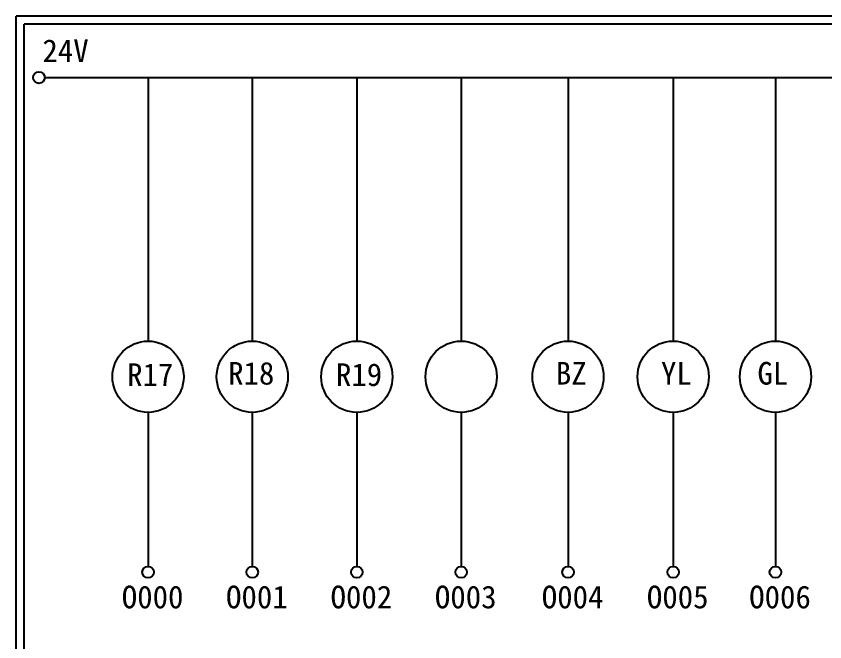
# Model space of a CAD drawing. Extents: x 889 to 1176, y 251 to 455.
# Drawn here: x 889.1 to 1017.5, y 355.8 to 455.2 of the extents above; entities that cross this region are included whole.
import ezdxf

# ---------------------------------------------------------------- set-up
doc = ezdxf.new("R2010")
doc.units = 0
doc.layers.add('圖框層', color=7, linetype='CONTINUOUS')
doc.layers.add('標尺寸層', color=3, linetype='CONTINUOUS')
doc.styles.add('STSL', font='kaiu.ttf')

msp = doc.modelspace()

# ---------------------------------------------------------------- linework, layer by layer
at = {"layer": '圖框層', "color": 7}
for p, q in [((1176.07, 455.16), (889.07, 455.16)), ((889.07, 251.2), (889.07, 455.16)), ((1174.82, 453.91), (890.32, 453.91)), ((890.32, 252.44), (890.32, 453.91))]:
    msp.add_line(p, q, dxfattribs=at)
at = {"layer": '標尺寸層', "color": 7}
for p, q in [((893.61, 445.42), (1171.21, 445.42)), ((910.02, 445.42), (910.02, 403.59)), ((926.58, 445.42), (926.58, 403.59)), ((943.19, 445.42), (943.19, 403.59)), ((959.76, 445.42), (959.76, 403.59)), ((976.74, 445.42), (976.74, 403.59)), ((993.44, 445.42), (993.44, 403.59)), ((1009.69, 445.42), (1009.69, 403.59)), ((910.02, 392.26), (910.02, 367.81)), ((926.58, 392.26), (926.58, 367.81)), ((943.19, 392.26), (943.19, 367.81)), ((959.76, 392.26), (959.76, 367.81)), ((976.74, 392.26), (976.74, 367.81)), ((993.44, 392.26), (993.44, 367.81)), ((1009.69, 392.26), (1009.69, 367.81))]:
    msp.add_line(p, q, dxfattribs=at)
for centre, radius in [((892.69, 445.42), 0.92), ((910.02, 397.92), 5.66), ((926.58, 397.92), 5.66), ((943.19, 397.92), 5.66), ((959.76, 397.92), 5.66), ((976.74, 397.92), 5.66), ((993.44, 397.92), 5.66), ((1009.69, 397.92), 5.66), ((910.02, 366.89), 0.92), ((926.58, 366.89), 0.92), ((943.19, 366.89), 0.92), ((959.76, 366.89), 0.92), ((976.74, 366.89), 0.92), ((993.44, 366.89), 0.92), ((1009.69, 366.89), 0.92)]:
    msp.add_circle(centre, radius, dxfattribs=at)

# ---------------------------------------------------------------- texts
at = {"layer": '圖框層', "color": 4, "style": 'STSL'}
for s, p in [('24V', (893.24, 447.88)), ('R17', (906.7, 396.45)), ('R18', (922.74, 396.67)), ('R19', (939.87, 396.45)), ('BZ', (974.81, 396.67)), ('YL', (991.51, 396.67)), ('GL', (1006.83, 396.67)), ('O000', (905.85, 361.15)), ('O001', (922.41, 361.15)), ('O002', (939.02, 361.15)), ('O003', (955.59, 361.15)), ('O004', (972.57, 361.15)), ('O005', (989.27, 361.15)), ('O006', (1005.52, 361.15))]:
    msp.add_text(s, height=3.6, dxfattribs=at).set_placement(p)

doc.saveas('drawing.dxf')
